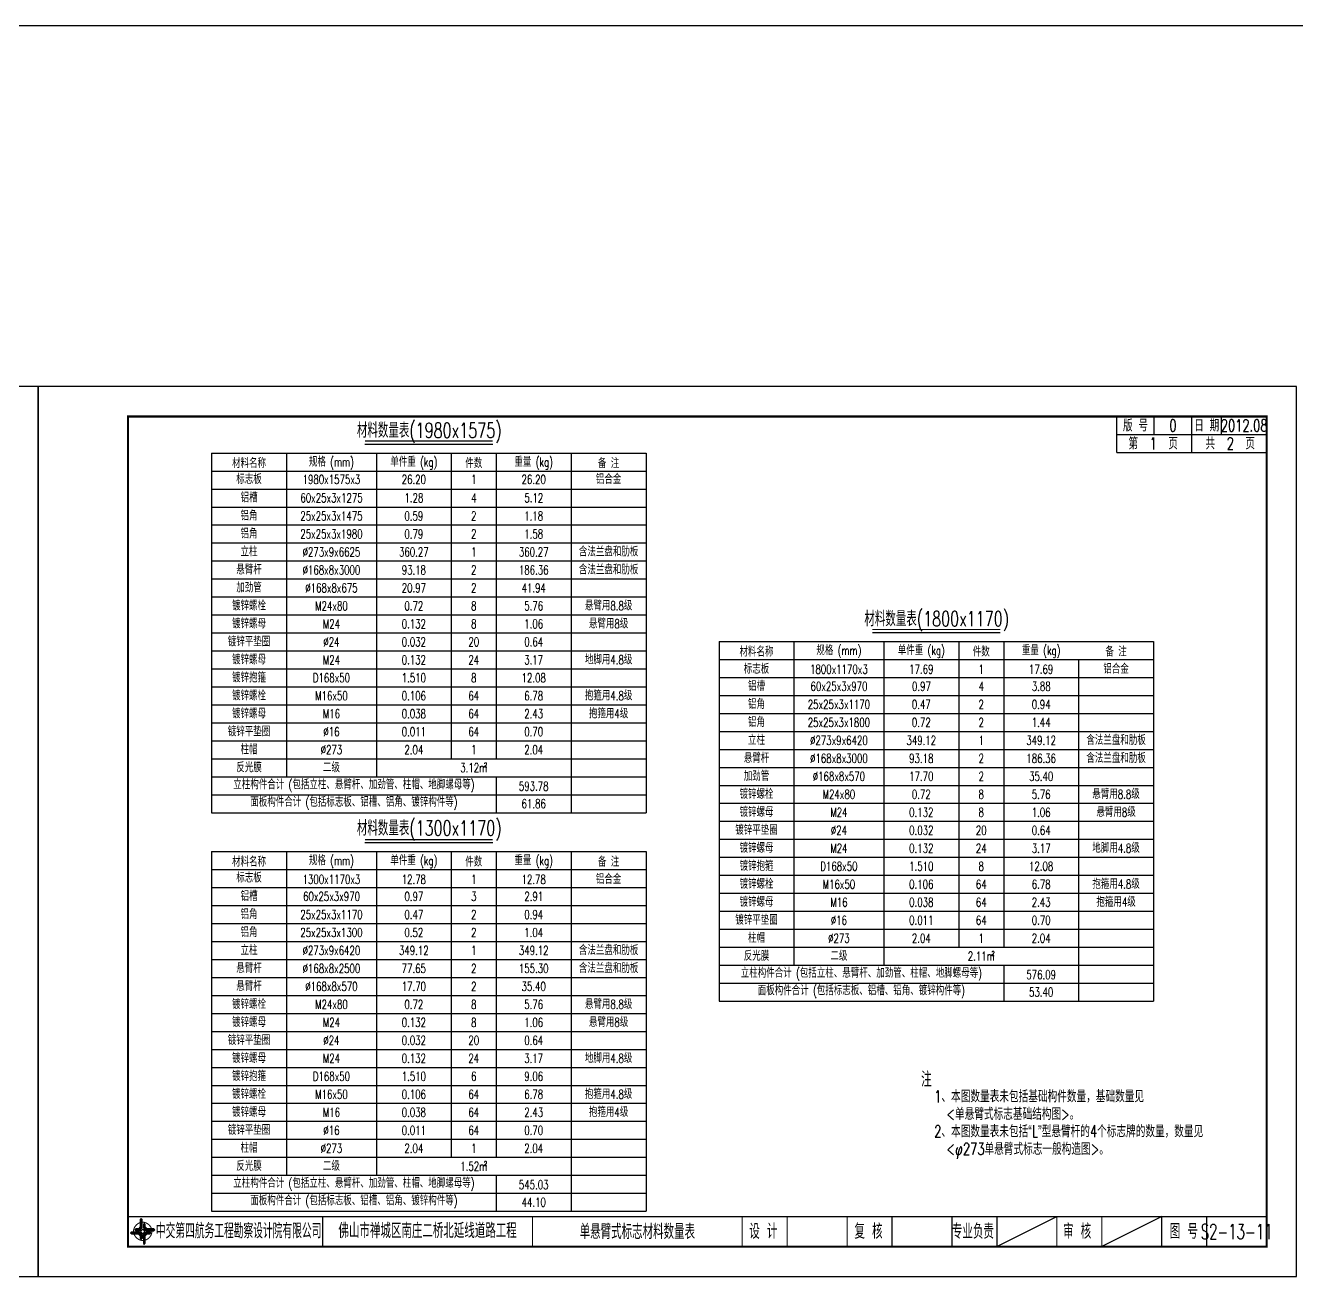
# Model space of a CAD drawing. Extents: x 4349 to 271026, y -15323 to -8945.
# Drawn here: x 5342.7 to 5766.9, y -9362.9 to -8945.4 of the extents above; entities that cross this region are included whole.
import ezdxf
from ezdxf.enums import TextEntityAlignment as Align

# ---------------------------------------------------------------- set-up
doc = ezdxf.new("R2010")
doc.units = 0
doc.header["$LTSCALE"] = 2
doc.layers.get('0').update_dxf_attribs({"linetype": 'CONTINUOUS'})
doc.layers.add('图框', color=7, linetype='CONTINUOUS')
doc.layers.add('文字', color=7, linetype='CONTINUOUS')
doc.styles.get("Standard").update_dxf_attribs({"font": 'simplex1.shx', "width": 0.7, "bigfont": 'hztxt.shx'})

# ---------------------------------------------------------------- blocks, each defined once
blk = doc.blocks.new('series')
at = {"width": 0.75}
for tag, height, p in [('页码', 4, (-35, -19)), ('图名', 5, (-220, -282)), ('图号', 5, (-20, -282))]:
    blk.add_attdef(tag, text='', height=height, dxfattribs=at).set_placement(p, align=Align.MIDDLE_CENTER)
blk = doc.blocks.new('tb')
at = {"lineweight": -3}
h = blk.add_hatch(color=256, dxfattribs=at)
h.paths.add_polyline_path([(-1.23, -0.13), (-3.78, -0.14), (-4.14, -0.41), (-1.4, -0.44), (-0.56, -1.24), (-0.54, -2.62), (-0.27, -2.2), (-0.26, -1.06)])
h.paths.add_polyline_path([(0.13, -1.08), (0.14, -3.86), (0.41, -4.26), (0.44, -1.24), (1.25, -0.43), (2.66, -0.43), (2.26, -0.16), (1.07, -0.15)])
h.paths.add_polyline_path([(1.08, 0.3), (3.62, 0.3), (4.02, 0.56), (1.25, 0.57), (0.43, 1.39), (0.43, 2.8), (0.16, 2.41), (0.15, 1.24)])
h.paths.add_polyline_path([(-0.28, 1.21), (-0.28, 3.99), (-0.56, 4.39), (-0.57, 1.41), (-1.38, 0.6), (-2.74, 0.56), (-2.33, 0.3), (-1.2, 0.29)])
for p, q in [((-0.56, 4.39), (-0.57, 1.41)), ((-1.38, 0.6), (-2.74, 0.56)), ((-0.57, 1.41), (-1.38, 0.6)), ((0.43, 2.8), (0.43, 1.39)), ((0.43, 1.39), (1.25, 0.57)), ((1.25, 0.57), (4.02, 0.56)), ((-4.14, -0.41), (-1.4, -0.44)), ((-1.4, -0.44), (-0.56, -1.24)), ((-0.56, -1.24), (-0.54, -2.62)), ((0.41, -4.26), (0.44, -1.24)), ((0.44, -1.24), (1.25, -0.43)), ((1.25, -0.43), (2.66, -0.43))]:
    blk.add_line(p, q, dxfattribs=at)
at = {"lineweight": -3, "flags": 128}
for points in [[(-0.9, 3.99), (-0.9, 1.58), (-1.53, 0.91), (-2.34, 0.91), (-2.74, 0.56), (-2.33, 0.3), (-1.2, 0.29), (-0.28, 1.21), (-0.28, 3.99), (-0.56, 4.39)], [(-0.04, 0.77), (0.68, 0.04), (-0.04, -0.69), (-0.77, 0.05)], [(3.62, 0.92), (1.43, 0.92), (0.77, 1.54), (0.77, 2.38), (0.43, 2.8), (0.16, 2.41), (0.15, 1.24), (1.08, 0.3), (3.62, 0.3), (4.02, 0.56)], [(-3.73, -0.76), (-1.54, -0.76), (-0.89, -1.39), (-0.89, -2.21), (-0.54, -2.62), (-0.27, -2.2), (-0.26, -1.06), (-1.23, -0.13), (-3.78, -0.14), (-4.14, -0.41)], [(0.75, -3.85), (0.75, -1.43), (1.4, -0.78), (2.26, -0.78), (2.66, -0.43), (2.26, -0.16), (1.07, -0.15), (0.13, -1.08), (0.14, -3.86), (0.41, -4.26)]]:
    blk.add_lwpolyline(points, close=True, dxfattribs=at)
at = {"lineweight": -3, "const_width": 0.35, "flags": 128}
for points in [[(-0.9, 3.02, 0.324167), (-3.16, -0.14)], [(2.88, 0.92, 0.324403), (-0.24, 3.15)], [(0.75, -2.86, 0.325418), (3.02, 0.26)], [(-2.98, -0.76, 0.322976), (0.14, -2.98)]]:
    blk.add_lwpolyline(points, format="xyb", dxfattribs=at)
blk = doc.blocks.new('12345')
at = {"layer": '图框'}
blk.add_lwpolyline([(4926.93, -9362.88), (4926.93, -9065.88), (4506.93, -9065.88), (4506.93, -9362.88)], close=True, dxfattribs=at)

msp = doc.modelspace()

# ---------------------------------------------------------------- linework, layer by layer
at = {"layer": '图框'}
for p, q in [((5706.92857, -9087.88068), (5706.92857, -9075.88068)), ((5719.42857, -9081.88068), (5719.42857, -9075.88068)), ((5731.92857, -9081.88068), (5731.92857, -9075.88068)), ((5741.92857, -9081.88068), (5741.92857, -9075.88068)), ((5706.92857, -9081.88068), (5756.92857, -9081.88068)), ((5731.92857, -9087.88068), (5731.92857, -9081.88068)), ((5706.92857, -9087.88068), (5756.92857, -9087.88068)), ((5721.92858, -9342.88068), (5701.92858, -9352.88068))]:
    msp.add_line(p, q, dxfattribs=at)
at = {"layer": '图框', "linetype": 'Continuous'}
msp.add_line((5666.92858, -9352.88068), (5686.92858, -9342.88068), dxfattribs=at)
msp.add_lwpolyline([(4349.44171, -8945.38857), (7922.30761, -8945.38857), (7922.30761, -10336.07826), (4349.44171, -10336.07826)], close=True, dxfattribs=at)
at = {"layer": '图框'}
for points, const_width in [([(5756.92857, -9075.88068), (5376.92857, -9075.88068), (5376.92858, -9352.88068), (5756.92858, -9352.88068), (5756.92857, -9075.88068)], 0.7), ([(5376.92858, -9342.88068), (5756.92858, -9342.88068)], 0.4), ([(5441.92858, -9342.88068), (5441.92858, -9352.88068)], 0.4), ([(5511.92858, -9352.88068), (5511.92858, -9342.88068)], 0.4), ([(5581.92858, -9352.88068), (5581.92858, -9342.88068)], 0.4), ([(5596.92858, -9352.88068), (5596.92858, -9342.88068)], 0.4), ([(5616.92858, -9352.88068), (5616.92858, -9342.88068)], 0.4), ([(5631.92858, -9352.88068), (5631.92858, -9342.88068)], 0.4), ([(5651.92858, -9352.88068), (5651.92858, -9342.88068)], 0.4), ([(5651.92858, -9352.88068), (5651.92858, -9342.88068)], 0.4), ([(5666.92858, -9352.88068), (5666.92858, -9342.88068)], 0.4), ([(5686.92858, -9352.88068), (5686.92858, -9342.88068)], 0.4), ([(5701.92858, -9352.88068), (5701.92858, -9342.88068)], 0.4), ([(5721.92858, -9352.88068), (5721.92858, -9342.88068)], 0.4), ([(5736.92858, -9352.88068), (5736.92858, -9342.88068)], 0.4)]:
    msp.add_lwpolyline(points, dxfattribs=dict(at, const_width=const_width))
at = {"layer": '文字'}
for p, q in [((5455.99936, -9085.08382), (5498.67335, -9085.08382)), ((5429.83635, -9088.08382), (5429.83635, -9196.08382)), ((5459.83635, -9088.08382), (5459.83635, -9196.08382)), ((5484.83635, -9088.08382), (5484.83635, -9190.08382)), ((5499.83635, -9088.08382), (5499.83635, -9190.08382)), ((5524.83635, -9088.08382), (5524.83635, -9208.08382)), ((5404.83635, -9094.08382), (5549.83635, -9094.08382)), ((5404.83635, -9100.08382), (5549.83635, -9100.08382)), ((5404.83635, -9106.08382), (5549.83635, -9106.08382)), ((5404.83635, -9112.08382), (5549.83635, -9112.08382)), ((5404.83635, -9118.08382), (5549.83635, -9118.08382)), ((5404.83635, -9124.08382), (5549.83635, -9124.08382)), ((5404.83635, -9130.08382), (5549.83635, -9130.08382)), ((5404.83635, -9136.08382), (5549.83635, -9136.08382)), ((5404.83635, -9142.08382), (5549.83635, -9142.08382)), ((5404.83635, -9148.08382), (5549.83635, -9148.08382)), ((5625.35399, -9147.96261), (5668.02798, -9147.96261)), ((5404.83635, -9154.08382), (5549.83635, -9154.08382)), ((5524.83635, -9154.08382), (5524.83635, -9160.08382)), ((5599.19098, -9150.96261), (5599.19098, -9258.96261)), ((5629.19098, -9150.96261), (5629.19098, -9258.96261)), ((5654.19098, -9150.96261), (5654.19098, -9252.96261)), ((5669.19098, -9150.96261), (5669.19098, -9252.96261)), ((5574.19098, -9156.96261), (5719.19098, -9156.96261)), ((5694.19098, -9156.96261), (5694.19098, -9270.96261)), ((5404.83635, -9160.08382), (5549.83635, -9160.08382)), ((5524.83635, -9160.08382), (5524.83635, -9166.08382)), ((5574.19098, -9162.96261), (5719.19098, -9162.96261)), ((5404.83635, -9166.08382), (5549.83635, -9166.08382)), ((5524.83635, -9166.08382), (5524.83635, -9172.08382)), ((5574.19098, -9168.96261), (5719.19098, -9168.96261)), ((5404.83635, -9172.08382), (5549.83635, -9172.08382)), ((5524.83635, -9172.08382), (5524.83635, -9178.08382)), ((5574.19098, -9174.96261), (5719.19098, -9174.96261)), ((5404.83635, -9178.08382), (5549.83635, -9178.08382)), ((5524.83635, -9178.08382), (5524.83635, -9184.08382)), ((5404.83635, -9184.08382), (5549.83635, -9184.08382)), ((5524.83635, -9184.08382), (5524.83635, -9190.08382)), ((5574.19098, -9180.96261), (5719.19098, -9180.96261)), ((5574.19098, -9186.96261), (5719.19098, -9186.96261)), ((5404.83635, -9190.08382), (5549.83635, -9190.08382)), ((5499.83635, -9196.08382), (5499.83635, -9208.08382)), ((5574.19098, -9192.96261), (5719.19098, -9192.96261)), ((5574.19098, -9198.96261), (5719.19098, -9198.96261)), ((5404.83635, -9202.08382), (5549.83635, -9202.08382)), ((5574.19098, -9204.96261), (5719.19098, -9204.96261)), ((5574.19098, -9210.96261), (5719.19098, -9210.96261)), ((5455.99936, -9218.06815), (5498.67335, -9218.06815)), ((5574.19098, -9216.96261), (5719.19098, -9216.96261)), ((5694.19098, -9216.96261), (5694.19098, -9222.96261)), ((5429.83635, -9221.06815), (5429.83635, -9329.06815)), ((5459.83635, -9221.06815), (5459.83635, -9329.06815)), ((5484.83635, -9221.06815), (5484.83635, -9323.06815)), ((5499.83635, -9221.06815), (5499.83635, -9323.06815)), ((5524.83635, -9221.06815), (5524.83635, -9341.06815)), ((5574.19098, -9222.96261), (5719.19098, -9222.96261)), ((5694.19098, -9222.96261), (5694.19098, -9228.96261)), ((5404.83635, -9227.06815), (5549.83635, -9227.06815)), ((5574.19098, -9228.96261), (5719.19098, -9228.96261)), ((5694.19098, -9228.96261), (5694.19098, -9234.96261)), ((5404.83635, -9233.06815), (5549.83635, -9233.06815)), ((5574.19098, -9234.96261), (5719.19098, -9234.96261)), ((5694.19098, -9234.96261), (5694.19098, -9240.96261)), ((5404.83635, -9239.06815), (5549.83635, -9239.06815)), ((5574.19098, -9240.96261), (5719.19098, -9240.96261)), ((5694.19098, -9240.96261), (5694.19098, -9246.96261)), ((5404.83635, -9245.06815), (5549.83635, -9245.06815)), ((5574.19098, -9246.96261), (5719.19098, -9246.96261)), ((5694.19098, -9246.96261), (5694.19098, -9252.96261)), ((5404.83635, -9251.06815), (5549.83635, -9251.06815)), ((5574.19098, -9252.96261), (5719.19098, -9252.96261)), ((5404.83635, -9257.06815), (5549.83635, -9257.06815)), ((5669.19098, -9258.96261), (5669.19098, -9270.96261)), ((5404.83635, -9263.06815), (5549.83635, -9263.06815)), ((5404.83635, -9269.06815), (5549.83635, -9269.06815)), ((5574.19098, -9264.96261), (5719.19098, -9264.96261)), ((5404.83635, -9275.06815), (5549.83635, -9275.06815)), ((5404.83635, -9281.06815), (5549.83635, -9281.06815)), ((5404.83635, -9287.06815), (5549.83635, -9287.06815)), ((5524.83635, -9287.06815), (5524.83635, -9293.06815)), ((5404.83635, -9293.06815), (5549.83635, -9293.06815)), ((5524.83635, -9293.06815), (5524.83635, -9299.06815)), ((5404.83635, -9299.06815), (5549.83635, -9299.06815)), ((5524.83635, -9299.06815), (5524.83635, -9305.06815)), ((5404.83635, -9305.06815), (5549.83635, -9305.06815)), ((5524.83635, -9305.06815), (5524.83635, -9311.06815)), ((5404.83635, -9311.06815), (5549.83635, -9311.06815)), ((5524.83635, -9311.06815), (5524.83635, -9317.06815)), ((5404.83635, -9317.06815), (5549.83635, -9317.06815)), ((5524.83635, -9317.06815), (5524.83635, -9323.06815)), ((5404.83635, -9323.06815), (5549.83635, -9323.06815)), ((5499.83635, -9329.06815), (5499.83635, -9341.06815)), ((5404.83635, -9335.06815), (5549.83635, -9335.06815))]:
    msp.add_line(p, q, dxfattribs=at)
at = {"layer": '文字', "color": 1}
for p, q in [((5404.83635, -9088.08382), (5404.83635, -9208.08382)), ((5404.83635, -9088.08382), (5549.83635, -9088.08382)), ((5549.83635, -9088.08382), (5549.83635, -9208.08382)), ((5574.19098, -9150.96261), (5574.19098, -9270.96261)), ((5574.19098, -9150.96261), (5719.19098, -9150.96261)), ((5719.19098, -9150.96261), (5719.19098, -9270.96261)), ((5404.83635, -9196.08382), (5549.83635, -9196.08382)), ((5404.83635, -9208.08382), (5549.83635, -9208.08382)), ((5404.83635, -9221.06815), (5404.83635, -9341.06815)), ((5404.83635, -9221.06815), (5549.83635, -9221.06815)), ((5549.83635, -9221.06815), (5549.83635, -9341.06815)), ((5574.19098, -9258.96261), (5719.19098, -9258.96261)), ((5574.19098, -9270.96261), (5719.19098, -9270.96261)), ((5404.83635, -9329.06815), (5549.83635, -9329.06815)), ((5404.83635, -9341.06815), (5549.83635, -9341.06815))]:
    msp.add_line(p, q, dxfattribs=at)
at = {"layer": '文字', "const_width": 0.4}
for points in [[(5455.99936, -9084.08382), (5498.67335, -9084.08382)], [(5625.35399, -9146.96261), (5668.02798, -9146.96261)], [(5455.99936, -9217.06815), (5498.67335, -9217.06815)]]:
    msp.add_lwpolyline(points, dxfattribs=at)

# ---------------------------------------------------------------- block references
at = {"layer": '图框', "linetype": 'Continuous'}
for p in [(420, 0), (840, 0)]:
    msp.add_blockref('12345', p, dxfattribs=at)
at = {"layer": '图框'}
ref = msp.add_blockref('series', (5766.92858, -9065.88068), dxfattribs=at)
ref.add_attrib('页码', '第  1  页    共  2  页', dxfattribs={"layer": '0', "height": 4, "width": 0.7}).set_placement((5731.92857, -9084.88068), align=Align.MIDDLE_CENTER)
ref.add_attrib('图名', '单悬臂式标志材料数量表', dxfattribs={"layer": '0', "height": 5, "width": 0.7}).set_placement((5546.92858, -9347.88068), align=Align.MIDDLE_CENTER)
ref.add_attrib('图号', 'S2-13-11', dxfattribs={"layer": '0', "height": 5, "width": 0.65}).set_placement((5746.92858, -9347.88068), align=Align.MIDDLE_CENTER)
at = {"layer": '图框', "lineweight": -3}
msp.add_blockref('tb', (5381.92431, -9347.87535), dxfattribs=at)

# ---------------------------------------------------------------- texts
at = {"layer": '图框'}
for s, height, width, p in [('版 号', 4, 0.7, (5713.17857, -9078.88068)), ('0', 4, 0.7, (5725.67857, -9078.88068)), ('日 期', 4, 0.7, (5736.92857, -9078.88068)), ('2012.08', 4, 0.7, (5749.42857, -9078.88068)), ('中交第四航务工程勘察设计院有限公司', 5, 0.65, (5413.85942, -9347.63224)), ('佛山市禅城区南庄二桥北延线道路工程', 5, 0.7, (5476.92858, -9347.56598)), ('设 计', 5, 0.7, (5588.97324, -9347.7861)), ('复 核', 5, 0.7, (5624.06806, -9347.7861)), ('专业负责', 5, 0.7, (5658.9188, -9347.7861)), ('审 核', 5, 0.7, (5693.69261, -9347.7861)), ('图 号', 5, 0.7, (5729.31178, -9347.7861))]:
    msp.add_text(s, height=height, dxfattribs=dict(at, width=width)).set_placement(p, align=Align.MIDDLE_CENTER)
at = {"layer": '文字', "width": 0.7}
for s, p in [('材料数量表(1980x1575)', (5477.46068, -9080.50057)), ('材料数量表(1800x1170)', (5646.81531, -9143.37936)), ('材料数量表(1300x1170)', (5477.46068, -9213.22867))]:
    msp.add_text(s, height=5, dxfattribs=at).set_placement(p, align=Align.MIDDLE_CENTER)
at = {"layer": '文字', "linetype": 'Continuous', "width": 0.7}
msp.add_text('注', height=5, dxfattribs=at).set_placement((5641.63152, -9299.55895))
at = {"layer": '文字', "color": 7, "linetype": 'Continuous', "width": 0.7}
for s, p in [('  1、本图数量表未包括基础构件数量，基础数量见', (5642.16301, -9304.74744)), ('<单悬臂式标志基础结构图>。', (5650.05686, -9310.615)), ('  2、本图数量表未包括“L”型悬臂杆的4个标志牌的数量，数量见', (5642.16301, -9316.41138)), ('<φ273单悬臂式标志一般构造图>。', (5650.05686, -9322.27894))]:
    msp.add_text(s, height=4, dxfattribs=at).set_placement(p)
at = {"layer": '文字', "width": 24, "attachment_point": 5}
for s, insert, char_height in [('材料名称', (5417.33635, -9091.58382), 3), ('规格 (mm)', (5444.83635, -9091.58382), 3), ('单件重 (kg)', (5472.33635, -9091.58382), 3), ('件数', (5492.33635, -9091.58382), 3), ('重量 (kg)', (5512.33635, -9091.58382), 3), ('备 注', (5537.33635, -9091.58382), 3), ('标志板', (5417.33635, -9096.88755), 3), ('铝合金', (5537.33635, -9096.88755), 3), ('1980x1575x3', (5444.83635, -9096.88755), 3), ('26.20', (5472.33635, -9096.88755), 3), ('1', (5492.33635, -9096.88755), 3), ('26.20', (5512.33635, -9096.88755), 3), ('铝槽', (5417.36708, -9103.03736), 3), ('60x25x3x1275', (5444.86708, -9103.03736), 3), ('1.28', (5472.36708, -9103.03736), 3), ('4', (5492.36708, -9103.03736), 3), ('5.12', (5512.36708, -9103.03736), 3), ('铝角', (5417.33635, -9109.08382), 3), ('25x25x3x1475', (5444.83635, -9109.08382), 3), ('0.59', (5472.33635, -9109.08382), 3), ('2', (5492.33635, -9109.08382), 3), ('1.18', (5512.33635, -9109.08382), 3), ('铝角', (5417.33635, -9115.08382), 3), ('25x25x3x1980', (5444.83635, -9115.08382), 3), ('0.79', (5472.33635, -9115.08382), 3), ('2', (5492.33635, -9115.08382), 3), ('1.58', (5512.33635, -9115.08382), 3), ('立柱', (5417.33635, -9121.08382), 3), ('%%C273x9x6625', (5444.83635, -9121.08382), 3), ('360.27', (5472.33635, -9121.08382), 3), ('1', (5492.33635, -9121.08382), 3), ('360.27', (5512.33635, -9121.08382), 3), ('含法兰盘和肋板', (5537.33635, -9121.08382), 3), ('悬臂杆', (5417.33635, -9127.08382), 3), ('%%C168x8x3000', (5444.83635, -9127.08382), 3), ('93.18', (5472.33635, -9127.08382), 3), ('2', (5492.33635, -9127.08382), 3), ('186.36', (5512.33635, -9127.08382), 3), ('含法兰盘和肋板', (5537.33635, -9127.08382), 3), ('加劲管', (5417.33635, -9133.08382), 3), ('%%C168x8x675', (5444.83635, -9133.08382), 3), ('20.97', (5472.33635, -9133.08382), 3), ('2', (5492.33635, -9133.08382), 3), ('41.94', (5512.33635, -9133.08382), 3), ('镀锌螺栓', (5417.33635, -9139.08382), 3), ('M24x80', (5444.83635, -9139.08382), 3), ('0.72', (5472.33635, -9139.08382), 3), ('8', (5492.33635, -9139.08382), 3), ('5.76', (5512.33635, -9139.08382), 3), ('悬臂用8.8级', (5537.33635, -9139.08382), 3), ('镀锌螺母', (5417.33635, -9145.08382), 3), ('M24', (5444.83635, -9145.08382), 3), ('0.132', (5472.33635, -9145.08382), 3), ('8', (5492.33635, -9145.08382), 3), ('1.06', (5512.33635, -9145.08382), 3), ('悬臂用8级', (5537.33635, -9145.08382), 3), ('镀锌平垫圈', (5417.33635, -9151.08382), 3), ('%%C24', (5444.83635, -9151.08382), 3), ('0.032', (5472.33635, -9151.08382), 3), ('20', (5492.33635, -9151.08382), 3), ('0.64', (5512.33635, -9151.08382), 3), ('材料名称', (5586.69098, -9154.46261), 3), ('规格 (mm)', (5614.19098, -9154.46261), 3), ('单件重 (kg)', (5641.69098, -9154.46261), 3), ('件数', (5661.69098, -9154.46261), 3), ('重量 (kg)', (5681.69098, -9154.46261), 3), ('备 注', (5706.69098, -9154.46261), 3), ('镀锌螺母', (5417.33635, -9157.08382), 3), ('M24', (5444.83635, -9157.08382), 3), ('0.132', (5472.33635, -9157.08382), 3), ('24', (5492.33635, -9157.08382), 3), ('3.17', (5512.33635, -9157.08382), 3), ('地脚用4.8级', (5537.33635, -9157.08382), 3), ('标志板', (5586.69098, -9160.2008), 3), ('1800x1170x3', (5614.19098, -9160.2008), 3), ('17.69', (5641.69098, -9160.2008), 3), ('1', (5661.69098, -9160.2008), 3), ('17.69', (5681.69098, -9160.2008), 3), ('铝合金', (5706.69098, -9160.2008), 3), ('镀锌抱箍', (5417.33635, -9163.08382), 3), ('D168x50', (5444.83635, -9163.08382), 3), ('1.510', (5472.33635, -9163.08382), 3), ('8', (5492.33635, -9163.08382), 3), ('12.08', (5512.33635, -9163.08382), 3), ('镀锌螺栓', (5417.33635, -9169.08382), 3), ('抱箍用4.8级', (5537.33635, -9169.08382), 3), ('铝槽', (5586.72171, -9165.91615), 3), ('60x25x3x970', (5614.22171, -9165.91615), 3), ('0.97', (5641.72171, -9165.91615), 3), ('4', (5661.72171, -9165.91615), 3), ('3.88', (5681.72171, -9165.91615), 3), ('M16x50', (5444.83635, -9169.08382), 3), ('0.106', (5472.33635, -9169.08382), 3), ('64', (5492.33635, -9169.08382), 3), ('6.78', (5512.33635, -9169.08382), 3), ('铝角', (5586.69098, -9171.96261), 3), ('25x25x3x1170', (5614.19098, -9171.96261), 3), ('0.47', (5641.69098, -9171.96261), 3), ('2', (5661.69098, -9171.96261), 3), ('0.94', (5681.69098, -9171.96261), 3), ('镀锌螺母', (5417.33635, -9175.08382), 3), ('M16', (5444.83635, -9175.08382), 3), ('0.038', (5472.33635, -9175.08382), 3), ('64', (5492.33635, -9175.08382), 3), ('2.43', (5512.33635, -9175.08382), 3), ('抱箍用4级', (5537.33635, -9175.08382), 3), ('镀锌平垫圈', (5417.33635, -9181.08382), 3), ('%%C16', (5444.83635, -9181.08382), 3), ('0.011', (5472.33635, -9181.08382), 3), ('64', (5492.33635, -9181.08382), 3), ('0.70', (5512.33635, -9181.08382), 3), ('铝角', (5586.69098, -9177.96261), 3), ('25x25x3x1800', (5614.19098, -9177.96261), 3), ('0.72', (5641.69098, -9177.96261), 3), ('2', (5661.69098, -9177.96261), 3), ('1.44', (5681.69098, -9177.96261), 3), ('立柱', (5586.69098, -9183.96261), 3), ('%%C273x9x6420', (5614.19098, -9183.96261), 3), ('349.12', (5641.69098, -9183.96261), 3), ('1', (5661.69098, -9183.96261), 3), ('349.12', (5681.69098, -9183.96261), 3), ('含法兰盘和肋板', (5706.69098, -9183.96261), 3), ('柱帽', (5417.33635, -9187.08382), 3), ('%%C273', (5444.83635, -9187.08382), 3), ('2.04', (5472.33635, -9187.08382), 3), ('1', (5492.33635, -9187.08382), 3), ('2.04', (5512.33635, -9187.08382), 3), ('悬臂杆', (5586.69098, -9189.96261), 3), ('%%C168x8x3000', (5614.19098, -9189.96261), 3), ('93.18', (5641.69098, -9189.96261), 3), ('2', (5661.69098, -9189.96261), 3), ('186.36', (5681.69098, -9189.96261), 3), ('含法兰盘和肋板', (5706.69098, -9189.96261), 3), ('反光膜', (5417.33635, -9193.08382), 3), ('二级', (5444.83635, -9193.08382), 3), ('3.12m', (5492.33635, -9193.08382), 3), ('2', (5496.27186, -9192.18143), 1.5), ('加劲管', (5586.69098, -9195.96261), 3), ('%%C168x8x570', (5614.19098, -9195.96261), 3), ('17.70', (5641.69098, -9195.96261), 3), ('2', (5661.69098, -9195.96261), 3), ('35.40', (5681.69098, -9195.96261), 3), ('593.78', (5512.33635, -9199.25048), 3), ('镀锌螺栓', (5586.69098, -9201.96261), 3), ('M24x80', (5614.19098, -9201.96261), 3), ('0.72', (5641.69098, -9201.96261), 3), ('8', (5661.69098, -9201.96261), 3), ('5.76', (5681.69098, -9201.96261), 3), ('悬臂用8.8级', (5706.69098, -9201.96261), 3), ('61.86', (5512.33635, -9205.08382), 3), ('镀锌螺母', (5586.69098, -9207.96261), 3), ('M24', (5614.19098, -9207.96261), 3), ('0.132', (5641.69098, -9207.96261), 3), ('8', (5661.69098, -9207.96261), 3), ('1.06', (5681.69098, -9207.96261), 3), ('悬臂用8级', (5706.69098, -9207.96261), 3), ('镀锌平垫圈', (5586.69098, -9213.96261), 3), ('%%C24', (5614.19098, -9213.96261), 3), ('0.032', (5641.69098, -9213.96261), 3), ('20', (5661.69098, -9213.96261), 3), ('0.64', (5681.69098, -9213.96261), 3), ('镀锌螺母', (5586.69098, -9219.96261), 3), ('地脚用4.8级', (5706.69098, -9219.96261), 3), ('规格 (mm)', (5444.83635, -9224.56815), 3), ('单件重 (kg)', (5472.33635, -9224.56815), 3), ('重量 (kg)', (5512.33635, -9224.56815), 3), ('M24', (5614.19098, -9219.96261), 3), ('0.132', (5641.69098, -9219.96261), 3), ('24', (5661.69098, -9219.96261), 3), ('3.17', (5681.69098, -9219.96261), 3), ('材料名称', (5417.33635, -9224.56815), 3), ('件数', (5492.33635, -9224.56815), 3), ('备 注', (5537.33635, -9224.56815), 3), ('镀锌抱箍', (5586.69098, -9225.96261), 3), ('D168x50', (5614.19098, -9225.96261), 3), ('1.510', (5641.69098, -9225.96261), 3), ('8', (5661.69098, -9225.96261), 3), ('12.08', (5681.69098, -9225.96261), 3), ('标志板', (5417.33635, -9229.87189), 3), ('1300x1170x3', (5444.83635, -9230.3454), 3), ('12.78', (5472.33635, -9230.3454), 3), ('1', (5492.33635, -9230.3454), 3), ('12.78', (5512.33635, -9230.3454), 3), ('铝合金', (5537.33635, -9230.3454), 3), ('镀锌螺栓', (5586.69098, -9231.96261), 3), ('M16x50', (5614.19098, -9231.96261), 3), ('0.106', (5641.69098, -9231.96261), 3), ('64', (5661.69098, -9231.96261), 3), ('6.78', (5681.69098, -9231.96261), 3), ('抱箍用4.8级', (5706.69098, -9231.96261), 3), ('铝槽', (5417.36708, -9236.02169), 3), ('60x25x3x970', (5444.86708, -9236.02169), 3), ('0.97', (5472.36708, -9236.02169), 3), ('3', (5492.36708, -9236.02169), 3), ('2.91', (5512.36708, -9236.02169), 3), ('镀锌螺母', (5586.69098, -9237.96261), 3), ('M16', (5614.19098, -9237.96261), 3), ('0.038', (5641.69098, -9237.96261), 3), ('64', (5661.69098, -9237.96261), 3), ('2.43', (5681.69098, -9237.96261), 3), ('抱箍用4级', (5706.69098, -9237.96261), 3), ('铝角', (5417.33635, -9242.06815), 3), ('25x25x3x1170', (5444.83635, -9242.06815), 3), ('0.47', (5472.33635, -9242.06815), 3), ('2', (5492.33635, -9242.06815), 3), ('0.94', (5512.33635, -9242.06815), 3), ('镀锌平垫圈', (5586.69098, -9243.96261), 3), ('%%C16', (5614.19098, -9243.96261), 3), ('0.011', (5641.69098, -9243.96261), 3), ('64', (5661.69098, -9243.96261), 3), ('0.70', (5681.69098, -9243.96261), 3), ('铝角', (5417.33635, -9248.06815), 3), ('25x25x3x1300', (5444.83635, -9248.06815), 3), ('0.52', (5472.33635, -9248.06815), 3), ('2', (5492.33635, -9248.06815), 3), ('1.04', (5512.33635, -9248.06815), 3), ('含法兰盘和肋板', (5537.33635, -9254.06815), 3), ('柱帽', (5586.69098, -9249.96261), 3), ('%%C273', (5614.19098, -9249.96261), 3), ('2.04', (5641.69098, -9249.96261), 3), ('1', (5661.69098, -9249.96261), 3), ('2.04', (5681.69098, -9249.96261), 3), ('立柱', (5417.33635, -9254.06815), 3), ('%%C273x9x6420', (5444.83635, -9254.06815), 3), ('349.12', (5472.33635, -9254.06815), 3), ('1', (5492.33635, -9254.06815), 3), ('349.12', (5512.33635, -9254.06815), 3), ('反光膜', (5586.69098, -9255.96261), 3), ('二级', (5614.19098, -9255.96261), 3), ('2.11m', (5661.69098, -9255.96261), 3), ('2', (5665.62649, -9255.06022), 1.5), ('悬臂杆', (5417.33635, -9260.06815), 3), ('%%C168x8x2500', (5444.83635, -9260.06815), 3), ('77.65', (5472.33635, -9260.06815), 3), ('2', (5492.33635, -9260.06815), 3), ('155.30', (5512.33635, -9260.06815), 3), ('含法兰盘和肋板', (5537.33635, -9260.06815), 3), ('576.09', (5681.69098, -9262.12928), 3), ('悬臂杆', (5417.33635, -9266.06815), 3), ('%%C168x8x570', (5444.83635, -9266.06815), 3), ('17.70', (5472.33635, -9266.06815), 3), ('2', (5492.33635, -9266.06815), 3), ('35.40', (5512.33635, -9266.06815), 3), ('53.40', (5681.69098, -9267.96261), 3), ('镀锌螺栓', (5417.33635, -9272.06815), 3), ('M24x80', (5444.83635, -9272.06815), 3), ('0.72', (5472.33635, -9272.06815), 3), ('8', (5492.33635, -9272.06815), 3), ('5.76', (5512.33635, -9272.06815), 3), ('悬臂用8.8级', (5537.33635, -9272.06815), 3), ('镀锌螺母', (5417.33635, -9278.06815), 3), ('M24', (5444.83635, -9278.06815), 3), ('0.132', (5472.33635, -9278.06815), 3), ('8', (5492.33635, -9278.06815), 3), ('1.06', (5512.33635, -9278.06815), 3), ('悬臂用8级', (5537.33635, -9278.06815), 3), ('镀锌平垫圈', (5417.33635, -9284.06815), 3), ('%%C24', (5444.83635, -9284.06815), 3), ('0.032', (5472.33635, -9284.06815), 3), ('20', (5492.33635, -9284.06815), 3), ('0.64', (5512.33635, -9284.06815), 3), ('镀锌螺母', (5417.33635, -9290.06815), 3), ('M24', (5444.83635, -9290.06815), 3), ('0.132', (5472.33635, -9290.06815), 3), ('24', (5492.33635, -9290.06815), 3), ('3.17', (5512.33635, -9290.06815), 3), ('地脚用4.8级', (5537.33635, -9290.06815), 3), ('镀锌抱箍', (5417.33635, -9296.06815), 3), ('D168x50', (5444.83635, -9296.06815), 3), ('1.510', (5472.33635, -9296.06815), 3), ('6', (5492.33635, -9296.06815), 3), ('9.06', (5512.33635, -9296.06815), 3), ('镀锌螺栓', (5417.33635, -9302.06815), 3), ('M16x50', (5444.83635, -9302.06815), 3), ('0.106', (5472.33635, -9302.06815), 3), ('64', (5492.33635, -9302.06815), 3), ('6.78', (5512.33635, -9302.06815), 3), ('抱箍用4.8级', (5537.33635, -9302.06815), 3), ('镀锌螺母', (5417.33635, -9308.06815), 3), ('M16', (5444.83635, -9308.06815), 3), ('0.038', (5472.33635, -9308.06815), 3), ('64', (5492.33635, -9308.06815), 3), ('2.43', (5512.33635, -9308.06815), 3), ('抱箍用4级', (5537.33635, -9308.06815), 3), ('镀锌平垫圈', (5417.33635, -9314.06815), 3), ('%%C16', (5444.83635, -9314.06815), 3), ('0.011', (5472.33635, -9314.06815), 3), ('64', (5492.33635, -9314.06815), 3), ('0.70', (5512.33635, -9314.06815), 3), ('柱帽', (5417.33635, -9320.06815), 3), ('%%C273', (5444.83635, -9320.06815), 3), ('2.04', (5472.33635, -9320.06815), 3), ('1', (5492.33635, -9320.06815), 3), ('2.04', (5512.33635, -9320.06815), 3), ('反光膜', (5417.33635, -9326.06815), 3), ('二级', (5444.83635, -9326.06815), 3), ('1.52m', (5492.33635, -9326.06815), 3), ('2', (5496.27186, -9325.16576), 1.5), ('545.03', (5512.33635, -9332.23482), 3), ('44.10', (5512.33635, -9338.06815), 3)]:
    msp.add_mtext(s, dxfattribs=dict(at, insert=insert, char_height=char_height))
at = {"layer": '文字', "color": 7, "char_height": 3, "width": 94, "attachment_point": 5}
for s, insert in [('立柱构件合计 (包括立柱、悬臂杆、加劲管、柱帽、地脚螺母等)', (5452.33635, -9199.25048)), ('面板构件合计 (包括标志板、铝槽、铝角、镀锌构件等)', (5452.33635, -9205.08382)), ('立柱构件合计 (包括立柱、悬臂杆、加劲管、柱帽、地脚螺母等)', (5621.69098, -9262.12928)), ('面板构件合计 (包括标志板、铝槽、铝角、镀锌构件等)', (5621.69098, -9267.96261)), ('立柱构件合计 (包括立柱、悬臂杆、加劲管、柱帽、地脚螺母等)', (5452.33635, -9332.23482)), ('面板构件合计 (包括标志板、铝槽、铝角、镀锌构件等)', (5452.33635, -9338.06815))]:
    msp.add_mtext(s, dxfattribs=dict(at, insert=insert))

doc.saveas('drawing.dxf')
